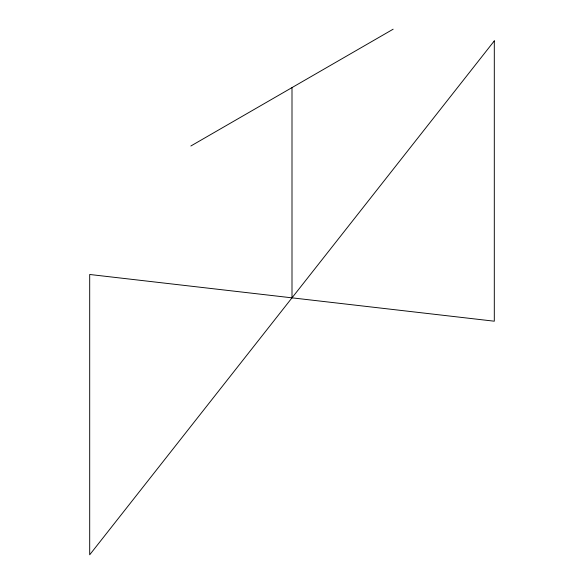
<?xml version="1.0" encoding="UTF-8"?>
<svg xmlns="http://www.w3.org/2000/svg" width="584" height="584" viewBox="0 0 584 584"><rect width="100%" height="100%" fill="white"/><g stroke="black" fill="none" stroke-linecap="round" stroke-linejoin="round"><path stroke-width="0.88" d="M190.851 146L393.149 29.2M292 87.6L292 297.84M494.305 40.88L89.695 554.8L89.695 274.48L494.305 321.2L494.305 40.88"/></g></svg>
